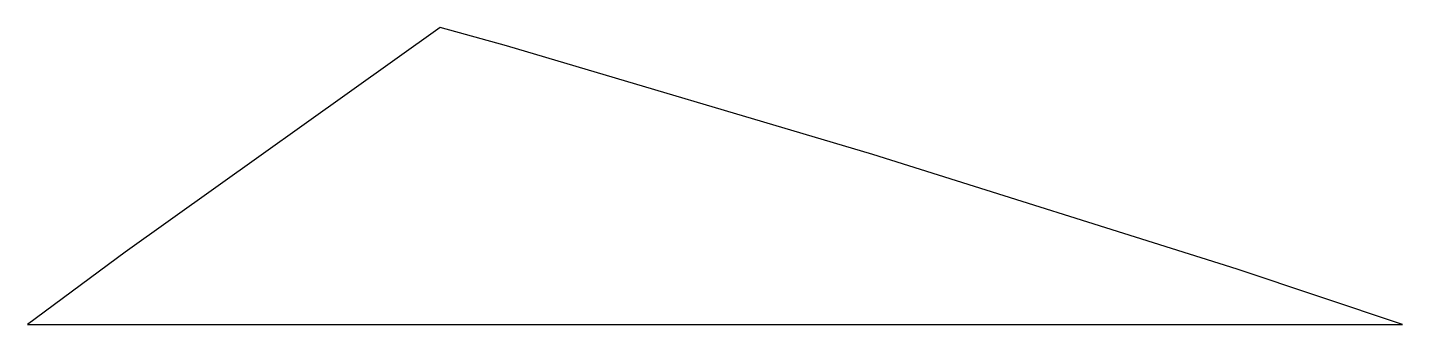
# Model space of a CAD drawing. Header units: metres. Extents: x 69 to 86.1, y 258 to 261.7.
import ezdxf

# ---------------------------------------------------------------- set-up
doc = ezdxf.new("R2010")
doc.units = ezdxf.units.M

msp = doc.modelspace()

# ---------------------------------------------------------------- linework, layer by layer
for p, q in [((74.1491, 261.692), (70.232, 258.898)), ((74.9734, 261.463), (74.1491, 261.692)), ((79.5251, 260.115), (74.9734, 261.463)), ((84.0526, 258.687), (79.5251, 260.115)), ((70.232, 258.898), (69.0188, 258)), ((86.1069, 258), (84.0526, 258.687)), ((69.0188, 258), (86.1069, 258))]:
    msp.add_line(p, q)

doc.saveas('drawing.dxf')
